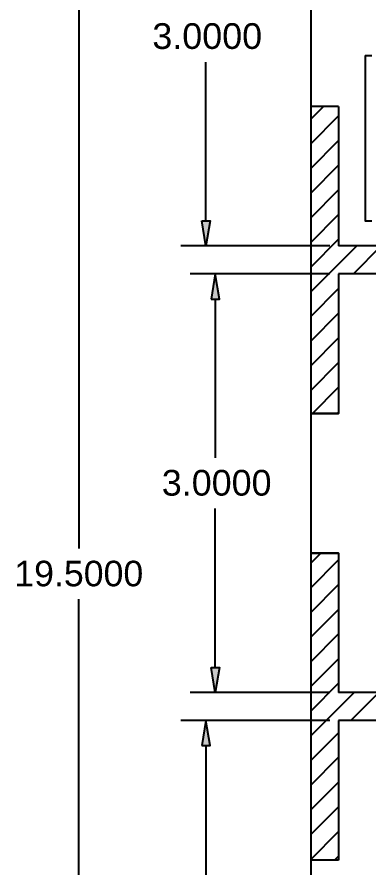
# Model space of a CAD drawing. Header units: millimetres. Extents: x 43 to 258, y 87 to 343.
# Drawn here: x 43.1 to 72.7, y 177 to 248.4 of the extents above; entities that cross this region are included whole.
import ezdxf

# ---------------------------------------------------------------- set-up
doc = ezdxf.new("R2010")
doc.units = ezdxf.units.MM
doc.header["$MEASUREMENT"] = 0
doc.layers.get('0').update_dxf_attribs({"linetype": 'CONTINUOUS'})
doc.styles.add('Arial$001H0', font='')
doc.styles.get('Arial$001H0').set_extended_font_data('Arial')

msp = doc.modelspace()

# ---------------------------------------------------------------- hatches: boundary and pattern name
at = {"true_color": 0x000006}
for points in [[(58.628, 231.288), (59.327, 231.288), (58.977, 229.182)], [(59.411, 224.726), (60.12, 224.726), (59.761, 226.833)], [(59.411, 193.802), (60.12, 193.802), (59.761, 191.696)], [(58.628, 187.251), (59.327, 187.251), (58.977, 189.357)]]:
    msp.add_hatch(color=0, dxfattribs=at).paths.add_polyline_path(points)

# ---------------------------------------------------------------- linework, layer by layer
at = {"color": 0, "linetype": 'Continuous', "lineweight": 25, "true_color": 0x000007}
for p, q in [((67.783, 315.849), (67.783, 87.461)), ((67.783, 239.818), (68.852, 240.887)), ((70.122, 240.887), (67.783, 240.887)), ((70.122, 240.887), (70.122, 229.182)), ((67.783, 237.755), (70.122, 240.093)), ((67.783, 235.68), (70.122, 238.019)), ((67.783, 233.606), (70.122, 235.955)), ((67.783, 231.542), (70.122, 233.881)), ((67.783, 229.468), (70.122, 231.807)), ((67.783, 227.404), (70.122, 229.743)), ((67.783, 225.33), (71.635, 229.182)), ((116.974, 229.182), (70.122, 229.182)), ((71.36, 226.833), (73.699, 229.182)), ((128.69, 226.833), (70.122, 226.833)), ((70.122, 226.833), (70.122, 215.127)), ((70.122, 226.833), (70.122, 215.127)), ((67.783, 223.255), (70.122, 225.605)), ((67.783, 221.192), (70.122, 223.531)), ((67.783, 219.117), (70.122, 221.456)), ((67.783, 217.043), (70.122, 219.392)), ((67.931, 215.127), (70.122, 217.318)), ((69.995, 215.127), (70.122, 215.244)), ((67.783, 202.554), (68.64, 203.412)), ((67.783, 200.48), (70.122, 202.83)), ((70.122, 203.412), (70.122, 201.073)), ((70.122, 203.412), (70.122, 191.696)), ((67.783, 198.416), (70.122, 200.755)), ((67.783, 196.342), (70.122, 198.681)), ((67.783, 194.268), (70.122, 196.617)), ((67.783, 192.204), (70.122, 194.543)), ((67.783, 190.13), (70.122, 192.479)), ((67.783, 188.066), (71.423, 191.696)), ((128.69, 191.696), (70.122, 191.696)), ((71.148, 189.357), (73.487, 191.696)), ((128.69, 189.357), (70.122, 189.357)), ((70.122, 189.357), (70.122, 177.641)), ((70.122, 189.357), (70.122, 177.641)), ((67.783, 185.991), (70.122, 188.33)), ((67.783, 183.917), (70.122, 186.267)), ((67.783, 181.853), (70.122, 184.192)), ((67.783, 179.779), (70.122, 182.118)), ((67.783, 177.705), (70.122, 180.054)), ((69.783, 177.641), (70.122, 177.98)), ((70.122, 177.641), (67.783, 177.641))]:
    msp.add_line(p, q, dxfattribs=at)
at = {"color": 0, "linetype": 'Continuous', "lineweight": 25, "true_color": 0x000006}
for p, q in [((48.299, 313.743), (48.299, 203.782)), ((58.977, 231.288), (58.977, 244.613)), ((69.391, 229.182), (56.871, 229.182)), ((69.391, 226.833), (57.654, 226.833)), ((59.761, 224.726), (59.761, 211.402)), ((59.761, 193.802), (59.761, 207.137)), ((48.299, 89.567), (48.299, 199.528)), ((69.391, 191.696), (57.654, 191.696)), ((69.391, 189.357), (56.871, 189.357)), ((58.977, 187.251), (58.977, 173.916))]:
    msp.add_line(p, q, dxfattribs=at)
at = {"color": 0, "linetype": 'Continuous', "lineweight": 25, "true_color": 0x954a00}
msp.add_line((72.344, 245.163), (72.916, 245.163), dxfattribs=at)
msp.add_lwpolyline([(72.344, 245.163), (72.344, 231.288), (72.916, 231.288)], dxfattribs=at)
at = {"color": 0, "linetype": 'Continuous', "lineweight": -2, "true_color": 0x000006}
for points in [[(58.628, 231.288), (59.327, 231.288), (58.977, 229.182)], [(59.411, 224.726), (60.12, 224.726), (59.761, 226.833)], [(59.411, 193.802), (60.12, 193.802), (59.761, 191.696)], [(58.628, 187.251), (59.327, 187.251), (58.977, 189.357)]]:
    msp.add_lwpolyline(points, close=True, dxfattribs=at)
at = {"color": 0, "linetype": 'Continuous', "lineweight": 25, "true_color": 0x000007}
msp.add_lwpolyline([(67.783, 215.127), (70.122, 215.127)], close=True, dxfattribs=at)
msp.add_lwpolyline([(67.783, 203.412), (70.122, 203.412), (67.783, 203.412), (70.122, 203.412)], dxfattribs=at)

# ---------------------------------------------------------------- texts
at = {"color": 0, "true_color": 0x000006, "style": 'Arial$001H0'}
for s, height, p in [('3.0000', 2.1576, (54.479, 245.713)), ('3.0000', 2.1576, (55.273, 208.227)), ('19.5000', 2.1443, (42.891, 200.618))]:
    msp.add_text(s, height=height, dxfattribs=at).set_placement(p)

doc.saveas('drawing.dxf')
